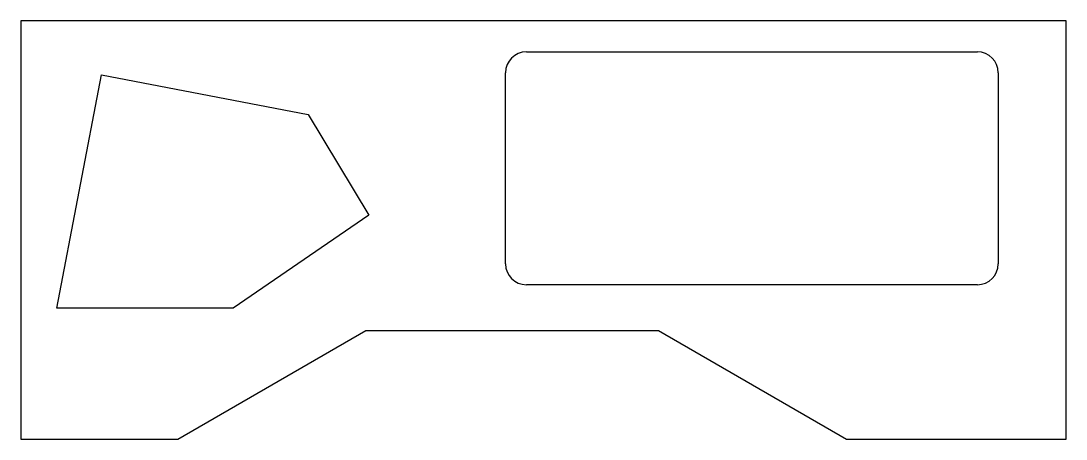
# Model space of a CAD drawing. Extents: x -12.6 to 12.4, y 18.4 to 28.4.
import ezdxf

# ---------------------------------------------------------------- set-up
doc = ezdxf.new("R2010")
doc.units = 0
doc.header["$LTSCALE"] = 1.21
doc.layers.get('0').update_dxf_attribs({"linetype": 'CONTINUOUS'})

msp = doc.modelspace()

# ---------------------------------------------------------------- linework, layer by layer
at = {"color": 3}
for p, q in [((-12.611, 28.357), (-12.611, 18.357)), ((12.389, 28.357), (-12.611, 28.357)), ((12.389, 18.357), (12.389, 28.357)), ((-0.52, 27.616), (10.267, 27.616)), ((-11.749, 21.487), (-10.68, 27.067)), ((-10.68, 27.067), (-5.741, 26.121)), ((-1.02, 22.549), (-1.02, 27.116)), ((10.767, 27.116), (10.767, 22.549)), ((-5.741, 26.121), (-4.292, 23.709)), ((-4.292, 23.709), (-7.535, 21.487)), ((10.267, 22.049), (-0.52, 22.049)), ((-7.535, 21.487), (-11.749, 21.487)), ((-8.861, 18.357), (-4.361, 20.955)), ((-4.361, 20.955), (2.639, 20.955)), ((2.639, 20.955), (7.139, 18.357)), ((-12.611, 18.357), (-8.861, 18.357)), ((7.139, 18.357), (12.389, 18.357))]:
    msp.add_line(p, q, dxfattribs=at)
for centre, start, end in [((-0.52, 27.116), 90, 180), ((10.267, 27.116), 360, 450), ((-0.52, 22.549), 180, 270), ((10.267, 22.549), 270, 360)]:
    msp.add_arc(centre, 0.5, start, end, dxfattribs=at)

doc.saveas('drawing.dxf')
